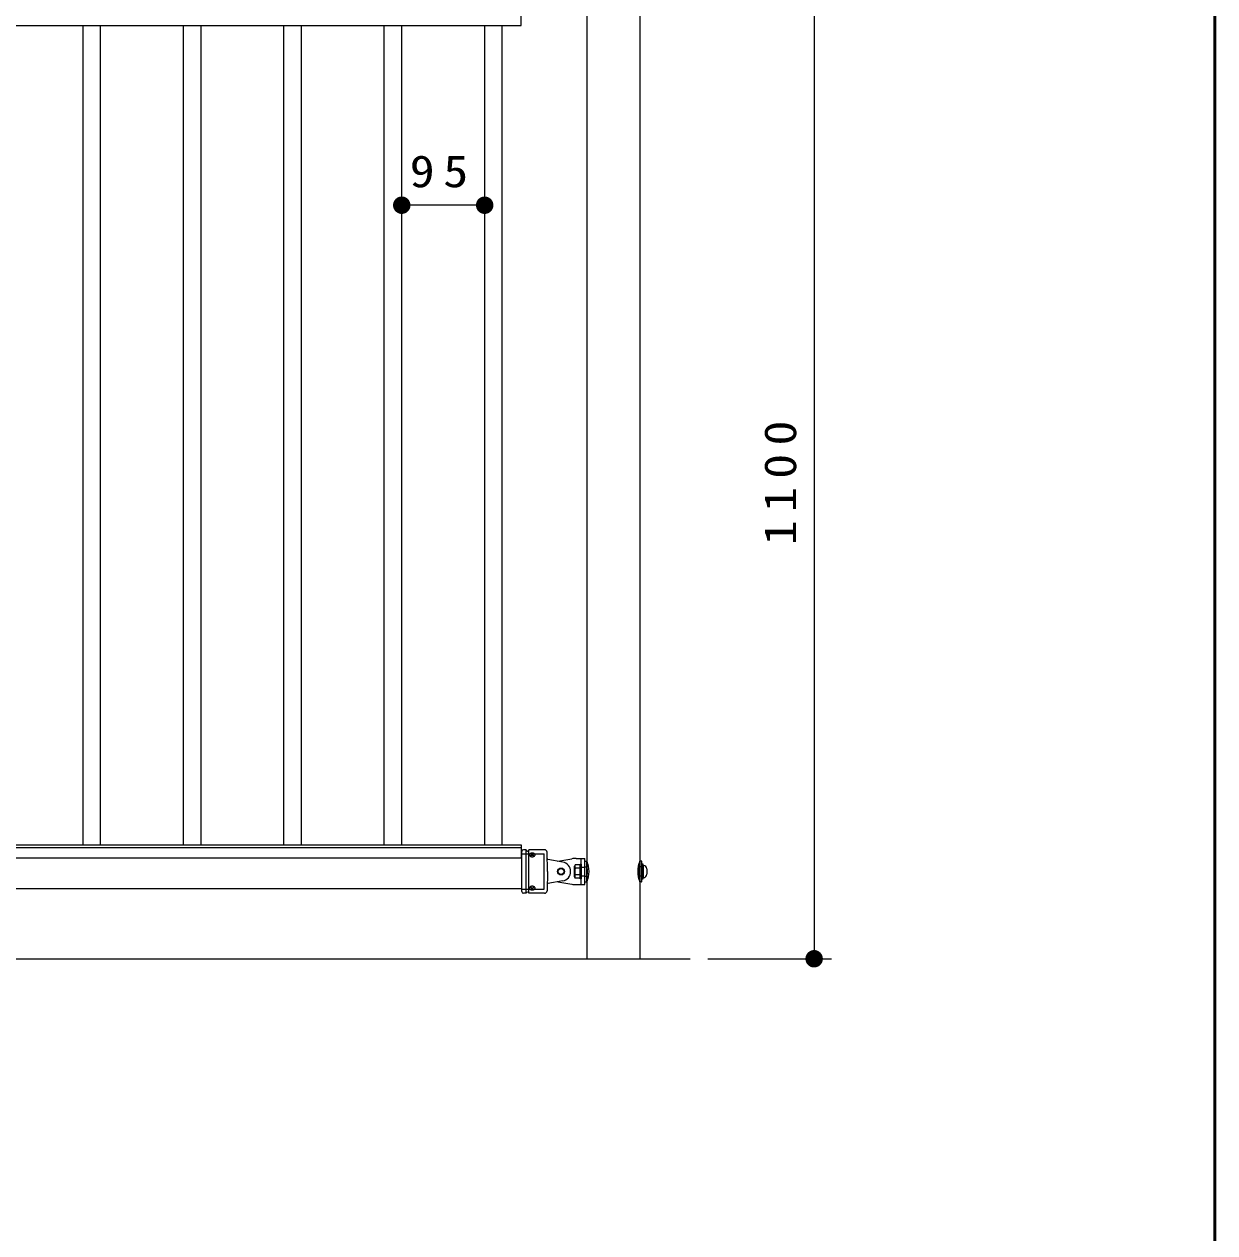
# Model space of a CAD drawing. Units: millimetres on the paper, scale 1:20. Extents: x -365 to 0, y 0 to 257.
# Drawn here: x -68.2 to 0, y 151 to 220.3 of the extents above; entities that cross this region are included whole.
import ezdxf

# ---------------------------------------------------------------- set-up
doc = ezdxf.new("R2010")
doc.units = ezdxf.units.MM
doc.linetypes.add('USER1', pattern=[4.5, 2.5, -2])
doc.layers.add('LY_1', color=4, linetype='Continuous', lineweight=25)
doc.layers.add('LY_3', color=7, linetype='Continuous', lineweight=13)
doc.styles.add('ＭＳ ゴシック', font='')
doc.styles.get('ＭＳ ゴシック').set_extended_font_data('MS Gothic')

# ---------------------------------------------------------------- blocks, each defined once
blk = doc.blocks.new('filled_dot')
at = {"color": 0, "linetype": 'Continuous', "lineweight": -2, "const_width": 1.25}
blk.add_lwpolyline([(-0.625, 0, 1), (0.625, 0, 1)], format="xyb", close=True, dxfattribs=at)

msp = doc.modelspace()

# ---------------------------------------------------------------- linework, layer by layer
at = {"layer": 'LY_1'}
for p, q in [((-35.968, 222.958), (-35.968, 166.708)), ((-32.943, 222.958), (-32.943, 166.708)), ((-36.093, 171.133), (-36.093, 172.283)), ((-36.068, 172.308), (-35.978, 172.308)), ((-35.968, 172.298), (-35.978, 172.308)), ((-32.943, 172.298), (-32.933, 172.308)), ((-32.843, 172.308), (-32.933, 172.308)), ((-32.818, 171.133), (-32.818, 172.283)), ((-36.068, 171.108), (-35.978, 171.108)), ((-35.968, 171.118), (-35.978, 171.108)), ((-32.943, 171.118), (-32.933, 171.108)), ((-32.843, 171.108), (-32.933, 171.108))]:
    msp.add_line(p, q, dxfattribs=at)
at = {"layer": 'LY_1', "color": 7, "lineweight": 13}
for p, q in [((-22.955, 221.708), (-22.955, 166.708)), ((-41.83, 209.885), (-46.58, 209.885)), ((-29.05, 166.708), (-21.955, 166.708))]:
    msp.add_line(p, q, dxfattribs=at)
at = {"layer": 'LY_1', "color": 190}
for p, q in [((-39.73, 220.183), (-39.73, 220.923)), ((-129.18, 220.183), (-39.73, 220.183)), ((-129.18, 173.233), (-39.73, 173.233)), ((-39.73, 173.233), (-39.73, 172.493)), ((-129.18, 173.083), (-39.73, 173.083)), ((-129.18, 172.493), (-39.73, 172.493)), ((-36.583, 172.458), (-36.093, 172.458)), ((-36.293, 170.958), (-36.293, 172.458)), ((-36.093, 170.958), (-36.093, 172.458)), ((-37.634, 172.299), (-36.839, 172.436)), ((-37.634, 171.118), (-36.839, 170.98)), ((-36.583, 170.958), (-36.093, 170.958))]:
    msp.add_line(p, q, dxfattribs=at)
at = {"layer": 'LY_1', "color": 40}
for p, q in [((-64.83, 173.233), (-64.83, 220.183)), ((-63.83, 173.233), (-63.83, 220.183)), ((-59.08, 173.233), (-59.08, 220.183)), ((-58.08, 173.233), (-58.08, 220.183)), ((-53.33, 173.233), (-53.33, 220.183)), ((-52.33, 173.233), (-52.33, 220.183)), ((-47.58, 173.233), (-47.58, 220.183)), ((-46.58, 173.233), (-46.58, 220.183)), ((-41.83, 173.233), (-41.83, 220.183)), ((-40.83, 173.233), (-40.83, 220.183))]:
    msp.add_line(p, q, dxfattribs=at)
at = {"layer": 'LY_1', "color": 21}
for p, q in [((-39.73, 172.708), (-39.705, 172.708)), ((-39.705, 170.708), (-129.205, 170.708))]:
    msp.add_line(p, q, dxfattribs=at)
at = {"layer": 'LY_1', "color": 94}
for p, q in [((-39.705, 170.558), (-39.705, 172.858)), ((-39.455, 172.958), (-39.605, 172.958)), ((-39.455, 170.458), (-39.455, 172.958)), ((-38.405, 172.958), (-39.305, 172.958)), ((-39.305, 170.458), (-39.305, 172.958)), ((-38.226, 171.708), (-38.255, 172.812)), ((-37.358, 172.25), (-38.204, 172.401)), ((-38.226, 171.708), (-38.255, 170.604)), ((-37.358, 171.167), (-38.204, 171.016)), ((-39.455, 170.458), (-39.605, 170.458)), ((-38.405, 170.458), (-39.305, 170.458))]:
    msp.add_line(p, q, dxfattribs=at)
at = {"layer": 'LY_1', "color": 94, "linetype": 'USER1', "lineweight": 13}
for p, q in [((-39.705, 172.721), (-38.43, 172.721)), ((-38.43, 170.696), (-38.43, 172.721)), ((-39.705, 170.696), (-38.43, 170.696))]:
    msp.add_line(p, q, dxfattribs=at)
at = {"layer": 'LY_1', "color": 7}
for p, q in [((-36.641, 172.084), (-36.678, 172.021)), ((-36.678, 171.396), (-36.678, 172.021)), ((-36.353, 172.084), (-36.641, 172.084)), ((-36.353, 171.896), (-36.641, 171.896)), ((-36.353, 172.133), (-36.293, 172.133)), ((-36.353, 171.283), (-36.353, 172.133)), ((-36.353, 172.084), (-36.353, 171.333)), ((-36.293, 172.133), (-36.293, 171.283)), ((-32.758, 172.133), (-32.818, 172.133)), ((-32.818, 172.133), (-32.818, 171.283)), ((-32.758, 171.283), (-32.758, 172.133)), ((-36.641, 171.333), (-36.678, 171.396)), ((-36.353, 171.521), (-36.641, 171.521)), ((-36.353, 171.333), (-36.641, 171.333)), ((-36.293, 171.283), (-36.353, 171.283)), ((-32.818, 171.283), (-32.758, 171.283)), ((-137.455, 166.708), (-30.05, 166.708))]:
    msp.add_line(p, q, dxfattribs=at)
at = {"layer": 'LY_1', "linetype": 'USER1', "lineweight": 13}
for p, q in [((-36.293, 171.958), (-36.093, 171.958)), ((-36.093, 171.971), (-35.968, 171.971)), ((-35.968, 171.708), (-35.968, 172.298)), ((-32.943, 171.708), (-32.943, 172.298)), ((-32.818, 171.971), (-32.943, 171.971)), ((-36.293, 171.458), (-36.093, 171.458)), ((-36.093, 171.446), (-35.968, 171.446)), ((-35.968, 171.118), (-35.968, 171.708)), ((-32.943, 171.118), (-32.943, 171.708)), ((-32.818, 171.446), (-32.943, 171.446))]:
    msp.add_line(p, q, dxfattribs=at)
at = {"layer": 'LY_1', "color": 131}
for p, q in [((-32.738, 172.058), (-32.758, 172.058)), ((-32.758, 172.058), (-32.758, 171.358)), ((-32.538, 171.858), (-32.538, 171.558)), ((-32.738, 171.358), (-32.758, 171.358))]:
    msp.add_line(p, q, dxfattribs=at)
at = {"layer": 'LY_1', "color": 94}
for points in [[(-39.268, 172.658), (-39.267, 172.649), (-39.265, 172.64), (-39.262, 172.631), (-39.258, 172.622), (-39.252, 172.614), (-39.246, 172.606), (-39.238, 172.598), (-39.23, 172.591), (-39.22, 172.584), (-39.21, 172.578), (-39.198, 172.572), (-39.186, 172.567), (-39.174, 172.563), (-39.161, 172.56), (-39.147, 172.557), (-39.133, 172.555), (-39.119, 172.554), (-39.105, 172.553), (-39.091, 172.554), (-39.077, 172.555), (-39.063, 172.557), (-39.05, 172.56), (-39.036, 172.563), (-39.024, 172.567), (-39.012, 172.572), (-39.001, 172.578), (-38.99, 172.584), (-38.981, 172.591), (-38.972, 172.598), (-38.964, 172.606), (-38.958, 172.614), (-38.952, 172.622), (-38.948, 172.631), (-38.945, 172.64), (-38.943, 172.649), (-38.943, 172.658), (-38.943, 172.667), (-38.945, 172.676), (-38.948, 172.685), (-38.952, 172.694), (-38.958, 172.702), (-38.964, 172.71), (-38.972, 172.718), (-38.981, 172.725), (-38.99, 172.732), (-39.001, 172.738), (-39.012, 172.743), (-39.024, 172.748), (-39.036, 172.752), (-39.05, 172.756), (-39.063, 172.759), (-39.077, 172.761), (-39.091, 172.762), (-39.105, 172.762), (-39.119, 172.762), (-39.133, 172.761), (-39.147, 172.759), (-39.161, 172.756), (-39.174, 172.752), (-39.186, 172.748), (-39.198, 172.743), (-39.21, 172.738), (-39.22, 172.732), (-39.23, 172.725), (-39.238, 172.718), (-39.246, 172.71), (-39.252, 172.702), (-39.258, 172.694), (-39.262, 172.685), (-39.265, 172.676), (-39.267, 172.667)], [(-39.268, 170.759), (-39.267, 170.75), (-39.265, 170.741), (-39.262, 170.732), (-39.258, 170.723), (-39.252, 170.715), (-39.246, 170.707), (-39.238, 170.699), (-39.23, 170.692), (-39.22, 170.685), (-39.21, 170.679), (-39.198, 170.673), (-39.186, 170.668), (-39.174, 170.664), (-39.161, 170.661), (-39.147, 170.658), (-39.133, 170.656), (-39.119, 170.655), (-39.105, 170.654), (-39.091, 170.655), (-39.077, 170.656), (-39.063, 170.658), (-39.05, 170.661), (-39.036, 170.664), (-39.024, 170.668), (-39.012, 170.673), (-39.001, 170.679), (-38.99, 170.685), (-38.981, 170.692), (-38.972, 170.699), (-38.964, 170.707), (-38.958, 170.715), (-38.952, 170.723), (-38.948, 170.732), (-38.945, 170.741), (-38.943, 170.75), (-38.943, 170.759), (-38.943, 170.768), (-38.945, 170.777), (-38.948, 170.786), (-38.952, 170.795), (-38.958, 170.803), (-38.964, 170.811), (-38.972, 170.819), (-38.981, 170.826), (-38.99, 170.833), (-39.001, 170.839), (-39.012, 170.844), (-39.024, 170.849), (-39.036, 170.854), (-39.05, 170.857), (-39.063, 170.86), (-39.077, 170.862), (-39.091, 170.863), (-39.105, 170.863), (-39.119, 170.863), (-39.133, 170.862), (-39.147, 170.86), (-39.161, 170.857), (-39.174, 170.854), (-39.186, 170.849), (-39.198, 170.844), (-39.21, 170.839), (-39.22, 170.833), (-39.23, 170.826), (-39.238, 170.819), (-39.246, 170.811), (-39.252, 170.803), (-39.258, 170.795), (-39.262, 170.786), (-39.265, 170.777), (-39.267, 170.768)]]:
    msp.add_lwpolyline(points, close=True, dxfattribs=at)
for points in [[(-39.205, 172.575), (-39.205, 172.584), (-39.203, 172.593), (-39.2, 172.602), (-39.195, 172.61), (-39.188, 172.618), (-39.179, 172.624), (-39.169, 172.631), (-39.158, 172.636), (-39.145, 172.64), (-39.132, 172.643), (-39.119, 172.645), (-39.105, 172.645), (-39.091, 172.645), (-39.078, 172.643), (-39.065, 172.64), (-39.052, 172.636), (-39.041, 172.631), (-39.031, 172.624), (-39.023, 172.618), (-39.016, 172.61), (-39.01, 172.602), (-39.007, 172.593), (-39.005, 172.584), (-39.006, 172.575)], [(-39.205, 170.841), (-39.205, 170.833), (-39.204, 170.824), (-39.2, 170.816), (-39.195, 170.808), (-39.189, 170.8), (-39.181, 170.793), (-39.171, 170.787), (-39.161, 170.782), (-39.149, 170.778), (-39.137, 170.775), (-39.123, 170.772), (-39.11, 170.771), (-39.097, 170.771), (-39.083, 170.773), (-39.071, 170.775), (-39.058, 170.779), (-39.047, 170.783), (-39.037, 170.789), (-39.027, 170.795), (-39.02, 170.802), (-39.013, 170.81), (-39.009, 170.818), (-39.006, 170.826), (-39.005, 170.835), (-39.005, 170.838), (-39.006, 170.841)]]:
    msp.add_lwpolyline(points, dxfattribs=at)
at = {"layer": 'LY_1', "linetype": 'USER1', "lineweight": 13}
for points in [[(-35.968, 171.446), (-35.965, 171.448), (-35.962, 171.455), (-35.959, 171.466), (-35.956, 171.481), (-35.954, 171.5), (-35.951, 171.523), (-35.949, 171.549), (-35.948, 171.577), (-35.946, 171.608), (-35.945, 171.64), (-35.945, 171.674), (-35.945, 171.708), (-35.945, 171.743), (-35.945, 171.776), (-35.946, 171.809), (-35.948, 171.84), (-35.949, 171.868), (-35.951, 171.894), (-35.954, 171.917), (-35.956, 171.936), (-35.959, 171.951), (-35.962, 171.962), (-35.965, 171.969), (-35.968, 171.971)], [(-32.943, 171.446), (-32.946, 171.448), (-32.949, 171.455), (-32.951, 171.466), (-32.954, 171.481), (-32.957, 171.5), (-32.959, 171.523), (-32.961, 171.549), (-32.962, 171.577), (-32.964, 171.608), (-32.965, 171.64), (-32.965, 171.674), (-32.966, 171.708), (-32.965, 171.743), (-32.965, 171.776), (-32.964, 171.809), (-32.962, 171.84), (-32.961, 171.868), (-32.959, 171.894), (-32.957, 171.917), (-32.954, 171.936), (-32.951, 171.951), (-32.949, 171.962), (-32.946, 171.969), (-32.943, 171.971)]]:
    msp.add_lwpolyline(points, dxfattribs=at)
at = {"layer": 'LY_1', "color": 94, "lineweight": 13}
msp.add_circle((-37.455, 171.708), 0.2, dxfattribs=at)
at = {"layer": 'LY_1', "color": 94}
msp.add_circle((-37.455, 171.708), 0.17, dxfattribs=at)
for centre, radius, start, end in [((-39.605, 172.858), 0.1, 90, 180), ((-39.38, 172.958), 0.075, 180, 0), ((-38.405, 172.808), 0.15, 1.5, 90), ((-38.196, 172.45), 0.05, 181.5, 259.85515), ((-37.455, 171.708), 0.55, 280.14485, 79.85515), ((-39.605, 170.558), 0.1, 180, 270), ((-39.38, 170.458), 0.075, 0, 180), ((-38.405, 170.608), 0.15, 270, 358.5), ((-38.196, 170.966), 0.05, 100.14485, 178.5)]:
    msp.add_arc(centre, radius, start, end, dxfattribs=at)
at = {"layer": 'LY_1', "color": 94, "lineweight": 13}
for centre, start, end in [((-39.605, 172.858), 90, 180), ((-39.605, 170.558), 180, 270)]:
    msp.add_arc(centre, 0.1, start, end, dxfattribs=at)
at = {"layer": 'LY_1', "color": 190}
for centre, start, end in [((-36.583, 170.958), 90, 99.80445), ((-36.583, 172.458), 260.19555, 270)]:
    msp.add_arc(centre, 1.5, start, end, dxfattribs=at)
at = {"layer": 'LY_1', "color": 7}
for centre, radius, start, end in [((-36.504, 171.99), 0.166, 145.61586, 214.38414), ((-36.049, 171.708), 0.621, 162.4121, 197.5879), ((-36.504, 171.427), 0.166, 145.61584, 214.38415)]:
    msp.add_arc(centre, radius, start, end, dxfattribs=at)
at = {"layer": 'LY_1'}
for centre, radius, start, end in [((-36.068, 172.283), 0.025, 90, 180), ((-37.344, 171.708), 1.498, 336.80245, 23.19755), ((-31.566, 171.708), 1.498, 156.80245, 203.19755), ((-32.843, 172.283), 0.025, 0, 90), ((-36.068, 171.133), 0.025, 180, 270), ((-32.843, 171.133), 0.025, 270, 0)]:
    msp.add_arc(centre, radius, start, end, dxfattribs=at)
at = {"layer": 'LY_1', "color": 131}
for centre, start, end in [((-32.738, 171.858), 0, 90), ((-32.738, 171.558), 270, 0)]:
    msp.add_arc(centre, 0.2, start, end, dxfattribs=at)
at = {"layer": 'LY_3', "lineweight": 50}
msp.add_line((0, 0), (0, 257), dxfattribs=at)

# ---------------------------------------------------------------- block references
at = {"layer": 'LY_1', "color": 7, "lineweight": 13, "xscale": 0.4, "yscale": 0.4}
msp.add_blockref('filled_dot', (-46.58, 209.885), dxfattribs=at)
for p, rotation in [((-41.83, 209.885), 180), ((-22.955, 166.708), 90)]:
    msp.add_blockref('filled_dot', p, dxfattribs=dict(at, rotation=rotation))

# ---------------------------------------------------------------- texts
at = {"layer": 'LY_1', "color": 7, "insert": (-44.205, 210.885), "char_height": 1.833, "attachment_point": 8, "style": 'ＭＳ ゴシック'}
msp.add_mtext('\\T1.34;\\W1.15;95', dxfattribs=at)
at = {"layer": 'LY_1', "color": 7, "insert": (-23.955, 194.208), "char_height": 1.833, "attachment_point": 8, "rotation": 90, "style": 'ＭＳ ゴシック'}
msp.add_mtext('\\T1.33;\\W1.15;1100', dxfattribs=at)

doc.saveas('drawing.dxf')
